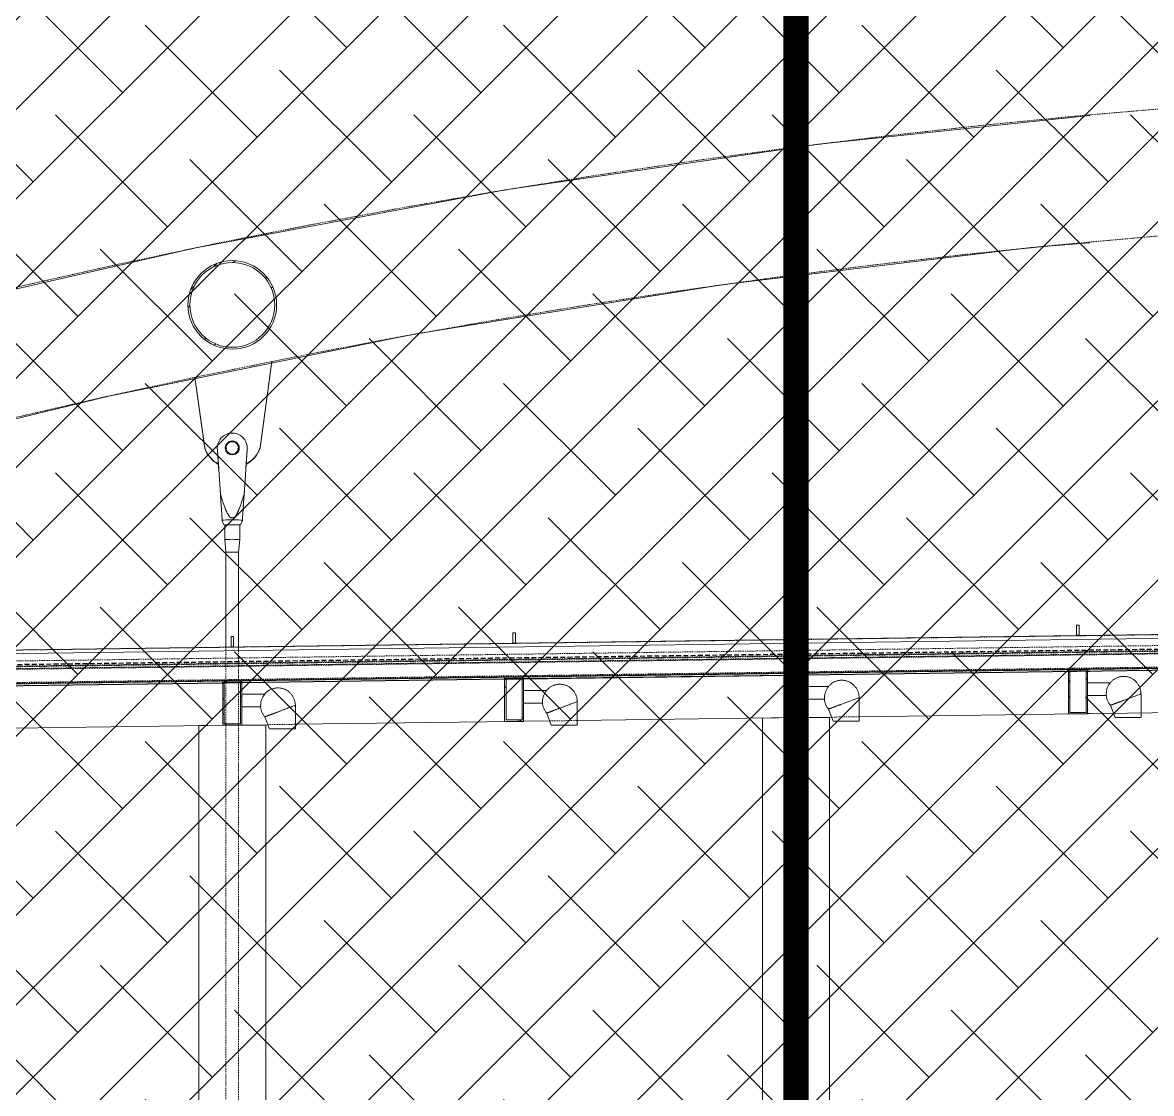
# Model space of a CAD drawing. Header units: millimetres. Extents: x 50357 to 985146, y 723188 to 1803594.
# Drawn here: x 887690 to 896601, y 822591 to 831049 of the extents above; entities that cross this region are included whole.
import ezdxf

# ---------------------------------------------------------------- set-up
doc = ezdxf.new("R2010")
doc.units = ezdxf.units.MM
doc.header["$LTSCALE"] = 3
doc.header["$MEASUREMENT"] = 0
doc.linetypes.add('DASHED', pattern=[19.05, 12.7, -6.35])
doc.linetypes.add('Member Hidden', pattern=[4.5, 2.5, -2])
for name, color, linetype, lineweight, true_color in [('-Surrender Hatch in Pink', 7, 'Continuous', 40, 0xffc2c2), ('-Surrender line', 7, 'Continuous', 40, 0xff7575), ('A-GENM', 7, 'Continuous', 13, 0x6e6e6e), ('ADS280__', 7, 'Continuous', 13, 0x6e6e6e), ('ADS280_B', 7, 'Member Hidden', 13, 0x6e6e6e), ('ADS280_BSteel', 7, 'Continuous', 13, 0x6e6e6e), ('ADS280_H', 7, 'Member Hidden', 13, 0x6e6e6e), ('ADS280_S', 7, 'Continuous', 13, 0x6e6e6e), ('E-ELEC-EQPM', 7, 'Continuous', 13, 0x6e6e6e)]:
    doc.layers.add(name, color=color, linetype=linetype, lineweight=lineweight, true_color=true_color)
doc.layers.add('00-TITLEBOX', color=7, linetype='Continuous')
doc.layers.add('_PARCEL BOUNDARY', color=10, linetype='DASHED')
doc.layers.add('Hatch (CARR)', color=8, linetype='Continuous', lineweight=35)
pattern_1 = [(45, (162427.4, 13871), (-251.4472, 251.4472), []), (45, (162427.4, 14252), (-251.4472, 251.4472), [])]

# ---------------------------------------------------------------- blocks, each defined once
blk = doc.blocks.new('Hanger Joint - Hanger Joint-3601744-SEC A')
at = {"layer": 'A-GENM'}
for p, q in [((114525.5, 29049), (114617.8, 29729.4)), ((114617.8, 29726.9), (114525.5, 29046.1)), ((114011.4, 29604.7), (114088.1, 29044.2)), ((114088.1, 29041.4), (114011.5, 29601.5)), ((114525.5, 29046.1), (114525.5, 29049)), ((114088.1, 29044.2), (114088.1, 29041.4))]:
    blk.add_line(p, q, dxfattribs=at)
for centre, start_param, end_param in [((114306, 29120.3), 5.20966, 5.968692), ((114306, 29120.3), 3.477995, 4.215764), ((114306, 29117.5), 3.477995, 4.216713), ((114306, 29117.5), 5.208699, 5.968692)]:
    blk.add_ellipse(centre, major_axis=(230.8, 0), ratio=0.999376, start_param=start_param, end_param=end_param, dxfattribs=at)
blk = doc.blocks.new('Hanger Node - Hanger Node-559540-SEC A')
at = {"layer": 'A-GENM'}
for p, q in [((114188, 29044.2), (114188, 29042.7)), ((114188, 29039.5), (114188, 29038)), ((114189.1, 29028.2), (114212.7, 28679.6)), ((114189.1, 29026.6), (114189.1, 29027.4)), ((114189.1, 29026.6), (114198.5, 28888.6)), ((114251, 29044.5), (114251, 29044.3)), ((114261, 29043.9), (114261, 29038.4)), ((114351, 29038.4), (114351, 29043.9)), ((114361, 29044.3), (114361, 29044.5)), ((114399.3, 28679.6), (114422.9, 29028.2)), ((114413.6, 28888.6), (114422.9, 29026.6)), ((114422.9, 29026.6), (114422.9, 29027.4)), ((114424, 29042.7), (114424, 29044.2)), ((114424, 29038), (114424, 29039.5)), ((114212.7, 28673.4), (114196.3, 28915.8)), ((114198.6, 28882.9), (114196.4, 28915.8)), ((114199.1, 28876.4), (114198.6, 28882.9)), ((114415.8, 28916.1), (114399.3, 28673.4)), ((114413.4, 28882.9), (114412.9, 28876.4)), ((114415.7, 28916), (114413.4, 28882.9)), ((114227.2, 28462.3), (114242.7, 28435.5)), ((114246, 28435.5), (114246, 28320.6)), ((114366, 28320.6), (114366, 28435.5)), ((114369.3, 28435.5), (114384.9, 28462.3)), ((114246, 28320.6), (114256, 28220.7)), ((114356, 28220.7), (114366, 28320.6))]:
    blk.add_line(p, q, dxfattribs=at)
at = {"layer": 'A-GENM', "flags": 128}
for points in [[(114198.5, 28888.6), (114199, 28879.4), (114199.3, 28875.2), (114199.3, 28875)], [(114412.8, 28875), (114412.8, 28875.2), (114413, 28879.4), (114413.6, 28888.6)]]:
    blk.add_lwpolyline(points, dxfattribs=at)
at = {"layer": 'A-GENM'}
for centre, major_axis, ratio, start_param, end_param in [((114306, 29044.2), (118, 0), 0.999376, 6.146423, 9.56154), ((114306, 29042.7), (118, 0), 0.999376, 3.034418, 3.129873), ((114306, 29044.5), (55, 0), 0.999376, 1.570796, 4.712389), ((114306, 29044.6), (48.9, 0), 0.999376, 1.570796, 4.712389), ((114306, 29044.5), (55, 0), 0.999376, 4.712389, 7.853982), ((114306, 29044.6), (48.9, 0), 0.999376, 4.712389, 7.853982), ((114306, 29042.7), (118, 0), 0.999376, 0.011719, 0.107174), ((114306, 29042.7), (118, 0), 0.999376, 3.136836, 3.278355), ((114306, 29044.3), (55, 0), 0.999376, 3.363617, 4.712389), ((114306, 29044.3), (55, 0), 0.999376, 4.712389, 6.061161), ((114306, 29042.7), (118, 0), 0.999376, 6.146423, 6.287942), ((114306, 28473), (85, 0), 0.035329, 0.359433, 2.782159), ((114306, 28435.5), (-63.3, 0), 0.035329, 3.141593, 6.283185), ((114306, 28435.5), (63.3, 0), 0.035329, 3.162004, 3.452016), ((114306, 28435.5), (60, 0), 0.035329, 0, 3.141593), ((114306, 28435.5), (63.3, 0), 0.035329, 5.972094, 6.262774), ((114306, 28320.6), (60, 0), 0.035329, 0, 3.141593), ((114306, 28220.6), (50, 0), 0.035329, 2.636276, 2.692794), ((114306, 28220.6), (50, 0), 0.035329, 2.195803, 2.243995), ((114306, 28220.6), (50, 0), 0.035329, 2.105774, 2.115282), ((114306, 28220.6), (50, 0), 0.035329, 1.762845, 1.835824), ((114306, 28220.6), (50, 0), 0.035329, 1.305769, 1.378747), ((114306, 28220.6), (50, 0), 0.035329, 1.026311, 1.035818), ((114306, 28220.6), (50, 0), 0.035329, 0.897598, 0.938094), ((114306, 28220.6), (50, 0), 0.035329, 0.448799, 0.505317)]:
    blk.add_ellipse(centre, major_axis=major_axis, ratio=ratio, start_param=start_param, end_param=end_param, dxfattribs=at)
for points, knots in [([(114212.7, 28679.6), (114215.4, 28670.3), (114221, 28651.8), (114229.6, 28624.2), (114237.3, 28601.3), (114243.8, 28583), (114248.1, 28571.7), (114251.7, 28562.8), (114254.4, 28556.1), (114256.8, 28550.5), (114258.8, 28546.1), (114260.3, 28542.8), (114261.9, 28539.5), (114263.9, 28535.2), (114266.6, 28529.7), (114269.4, 28524.3), (114271.5, 28520.7), (114272.8, 28518.7), (114273.8, 28517.2), (114274.8, 28515.7), (114276.2, 28513.6), (114277.9, 28510.9), (114280.1, 28507.7), (114283.1, 28503.5), (114286.3, 28499.7), (114289.3, 28497.1), (114291.2, 28495.9), (114292.6, 28495.1), (114294, 28494.5), (114296.1, 28493.8), (114298.9, 28493), (114302.4, 28492.5), (114306.1, 28492.4), (114309.7, 28492.6), (114313.2, 28493.1), (114316, 28493.8), (114318.1, 28494.5), (114319.6, 28495.2), (114321, 28495.9), (114322.8, 28497.2), (114325.8, 28499.7), (114329, 28503.5), (114332, 28507.7), (114334.1, 28510.9), (114335.9, 28513.6), (114337.2, 28515.7), (114338.2, 28517.2), (114339.2, 28518.7), (114340.5, 28520.7), (114342.7, 28524.3), (114345.5, 28529.7), (114348.1, 28535.2), (114350.2, 28539.5), (114351.7, 28542.8), (114353.3, 28546.1), (114355.2, 28550.5), (114357.6, 28556.1), (114360.3, 28562.8), (114363.9, 28571.8), (114368.2, 28583.1), (114374.7, 28601.3), (114382.4, 28624.1), (114391.1, 28651.9), (114396.6, 28670.4), (114399.3, 28679.6)], [0, 0, 0, 0, 0.066667, 0.133333, 0.2, 0.233333, 0.266667, 0.283333, 0.3, 0.316667, 0.325, 0.333333, 0.341667, 0.35, 0.366667, 0.383333, 0.391667, 0.395833, 0.4, 0.404167, 0.408333, 0.416667, 0.425, 0.433333, 0.45, 0.458333, 0.4625, 0.466667, 0.470833, 0.475, 0.483333, 0.491667, 0.5, 0.508333, 0.516667, 0.525, 0.529167, 0.533333, 0.5375, 0.541667, 0.55, 0.566667, 0.575, 0.583333, 0.591667, 0.595833, 0.6, 0.604167, 0.608333, 0.616667, 0.633333, 0.65, 0.658333, 0.666667, 0.675, 0.683333, 0.7, 0.716667, 0.733333, 0.766667, 0.8, 0.866667, 0.933333, 1, 1, 1, 1]), ([(114226.5, 28474), (114226, 28480.7), (114225.1, 28494.1), (114223.8, 28514.4), (114222.4, 28534.9), (114221, 28555.4), (114219.7, 28576.1), (114217.8, 28603.6), (114215.5, 28638), (114213.7, 28665.6), (114212.7, 28679.4)], [0, 0, 0, 0, 0.1, 0.2, 0.3, 0.4, 0.5, 0.6, 0.8, 0.9989244, 0.9989244, 0.9989244, 0.9989244]), ([(114212.7, 28673.4), (114213.6, 28659.8), (114215.5, 28632.6), (114217.8, 28598.7), (114219.7, 28571.7), (114221, 28551.5), (114222.4, 28531.3), (114223.8, 28511.3), (114225.1, 28491.5), (114226, 28478.4), (114226.5, 28471.9)], [0, 0, 0, 0, 0.2, 0.4, 0.5, 0.6, 0.7, 0.8, 0.9, 1, 1, 1, 1]), ([(114399.3, 28679.4), (114398.4, 28665.6), (114396.5, 28638), (114394.2, 28603.6), (114392.4, 28576.1), (114391, 28555.4), (114389.6, 28534.9), (114388.3, 28514.4), (114386.9, 28494.1), (114386, 28480.7), (114385.6, 28474)], [0.0010757, 0.0010757, 0.0010757, 0.0010757, 0.2, 0.4, 0.5, 0.6, 0.7, 0.8, 0.9, 1, 1, 1, 1]), ([(114385.6, 28471.9), (114386, 28478.4), (114386.9, 28491.5), (114388.3, 28511.3), (114389.6, 28531.3), (114391, 28551.5), (114392.4, 28571.7), (114394.2, 28598.7), (114396.6, 28632.6), (114398.4, 28659.8), (114399.3, 28673.4)], [0, 0, 0, 0, 0.1, 0.2, 0.3, 0.4, 0.5, 0.6, 0.8, 1, 1, 1, 1]), ([(114227.2, 28462.3), (114227.2, 28462.4), (114227.2, 28462.8), (114227.1, 28464), (114227, 28465.5), (114226.9, 28467), (114226.8, 28469.4), (114226.6, 28471.8), (114226.5, 28474)], [0, 0, 0, 0, 0.166667, 0.333333, 0.5, 0.583333, 0.666667, 1, 1, 1, 1]), ([(114226.5, 28471.9), (114226.6, 28469.9), (114226.8, 28467.8), (114226.9, 28465.7), (114227, 28464.4), (114227.1, 28463.7), (114227.1, 28463.3)], [0, 0, 0, 0, 0.3333333, 0.4166667, 0.5, 0.6666667, 0.6666667, 0.6666667, 0.6666667]), ([(114385.6, 28474), (114385.4, 28471.8), (114385.3, 28469.4), (114385.1, 28467), (114385, 28465.5), (114384.9, 28464), (114384.9, 28462.8), (114384.8, 28462.4), (114384.8, 28462.3)], [0, 0, 0, 0, 0.333333, 0.416667, 0.5, 0.666667, 0.833333, 1, 1, 1, 1]), ([(114384.9, 28463.3), (114385, 28463.7), (114385, 28464.4), (114385.1, 28465.7), (114385.3, 28467.8), (114385.4, 28469.9), (114385.6, 28471.9)], [0.3333333, 0.3333333, 0.3333333, 0.3333333, 0.5, 0.5833333, 0.6666667, 1, 1, 1, 1])]:
    blk.add_open_spline(points, degree=3, knots=knots, dxfattribs=at)
blk = doc.blocks.new('Downlight Group - Downlight Group-V29-SEC A')
at = {"layer": 'E-ELEC-EQPM'}
for p, q in [((112091, 27524.8), (112071, 27524.8)), ((112071, 27513.8), (112071, 27524.8)), ((112071, 27444.8), (112071, 27513.8)), ((112091, 27444.8), (112071, 27444.8)), ((112091, 27524.8), (112091, 27513.8)), ((112091, 27513.8), (112091, 27444.8)), ((112156, 26969.9), (112156, 27069.9)), ((112156, 27069.9), (112336.7, 27069.9)), ((112156, 26969.9), (112305.6, 26969.9)), ((112579, 26982.4), (112579, 26795.9)), ((112338, 26891.9), (112374, 26795.9))]:
    blk.add_line(p, q, dxfattribs=at)
at = {"layer": 'E-ELEC-EQPM', "flags": 128}
for points in [[(112335.5, 27069.9), (112339, 27074), (112342.8, 27078), (112346.7, 27081.9), (112350.8, 27085.6), (112355, 27089.2), (112359.3, 27092.6), (112363.8, 27095.8), (112368.4, 27098.8), (112373.1, 27101.6), (112377.9, 27104.2), (112382.8, 27106.7), (112387.9, 27108.9), (112393, 27111), (112398.1, 27112.8), (112403.4, 27114.5), (112408.7, 27115.9), (112414.1, 27117.1), (112419.5, 27118.1), (112424.9, 27118.8), (112430.4, 27119.4), (112435.9, 27119.7), (112441.4, 27119.9), (112446.9, 27119.7), (112452.4, 27119.4), (112457.8, 27118.9), (112463.3, 27118.1), (112468.7, 27117.1), (112474.1, 27115.9), (112479.4, 27114.5), (112484.6, 27112.9), (112489.8, 27111.1), (112494.9, 27109.1), (112500, 27106.8), (112504.9, 27104.4), (112509.7, 27101.7), (112514.4, 27098.9), (112519, 27095.9), (112523.5, 27092.7), (112527.9, 27089.4), (112532.1, 27085.8), (112536.2, 27082.1), (112540.1, 27078.2), (112543.8, 27074.2), (112547.4, 27070.1), (112550.8, 27065.8), (112554.1, 27061.3), (112557.2, 27056.8), (112560, 27052.1), (112562.7, 27047.3), (112565.2, 27042.4), (112567.5, 27037.4), (112569.6, 27032.3), (112571.5, 27027.1), (112573.2, 27021.9), (112574.7, 27016.6), (112576, 27011.3), (112577, 27005.9), (112577.8, 27000.4), (112578.4, 26995), (112578.8, 26989.5), (112579, 26984), (112579, 26982.4)], [(112338, 26891.9), (112334.4, 26896.1), (112331.1, 26900.4), (112327.9, 26904.9), (112324.9, 26909.5), (112322.1, 26914.3), (112319.4, 26919.1), (112317, 26924), (112314.8, 26929), (112312.7, 26934.2), (112310.9, 26939.3), (112309.3, 26944.6), (112307.9, 26949.9), (112306.7, 26955.3), (112305.7, 26960.7), (112305, 26966.1), (112304.6, 26969.9)]]:
    blk.add_lwpolyline(points, dxfattribs=at)
at = {"layer": 'E-ELEC-EQPM'}
blk.add_arc((112441.5, 26982.4), 136.5, 140.1454, 180, dxfattribs=at)
for centre, major_axis, start_param, end_param in [((112476.5, 26795.9), (-102.5, 0), 4.712389, 6.457718), ((112476.5, 26795.8), (-102.5, 0), 6.108652, 6.457718), ((112476.5, 26795.9), (-102.5, 0), 2.96706, 4.712389), ((112476.5, 26795.8), (102.5, 0), 6.108652, 6.457718)]:
    blk.add_ellipse(centre, major_axis=major_axis, ratio=0.000008, start_param=start_param, end_param=end_param, dxfattribs=at)
blk.add_open_spline([(112305.6, 26969.9), (112305.4, 26972.2), (112305.1, 26976.7), (112305, 26980.6), (112305, 26982.4)], degree=3, dxfattribs=at)
for points, knots in [([(112450.6, 26934.1), (112445.5, 26932.3), (112438, 26929.5), (112428.2, 26925.7), (112420.9, 26923), (112413.8, 26920.4), (112406.9, 26917.7), (112400.2, 26915.2), (112394.4, 26913.1), (112389.5, 26911.2), (112385.4, 26909.7), (112381.5, 26908.2), (112377.7, 26906.8), (112374, 26905.4), (112369.3, 26903.7), (112364.9, 26902), (112360.9, 26900.5), (112358, 26899.4), (112355.3, 26898.4), (112352.8, 26897.4), (112350.5, 26896.5), (112347.6, 26895.5), (112344.5, 26894.3), (112341.6, 26893.2), (112339.5, 26892.5), (112338.3, 26892), (112338, 26891.9), (112338, 26891.9)], [-1, -1, -1, -1, -0.916667, -0.875, -0.833333, -0.791667, -0.75, -0.708333, -0.666667, -0.638889, -0.611111, -0.583333, -0.555556, -0.527778, -0.5, -0.444444, -0.416667, -0.388889, -0.361111, -0.333333, -0.305556, -0.277778, -0.222222, -0.166667, -0.111111, -0.055556, 0, 0, 0, 0]), ([(112579, 26982.4), (112579, 26982.3), (112576.8, 26981.5), (112567.5, 26978), (112552.6, 26972.4), (112529, 26963.6), (112501.1, 26953.1), (112472.5, 26942.4), (112457.9, 26936.8), (112450.6, 26934.1)], [-1, -1, -1, -1, -0.861111, -0.722222, -0.583333, -0.444444, -0.222222, -0.111111, 0, 0, 0, 0])]:
    blk.add_open_spline(points, degree=3, knots=knots, dxfattribs=at)
blk = doc.blocks.new('Downlight Group - Downlight Group-2491324-SEC A')
at = {"layer": 'E-ELEC-EQPM'}
for p, q in [((93408.8, 27557.2), (93388.8, 27557.2)), ((93388.8, 27546.2), (93388.8, 27557.2)), ((93388.8, 27477.2), (93388.8, 27546.2)), ((93408.8, 27557.2), (93408.8, 27546.2)), ((93408.8, 27546.2), (93408.8, 27477.2)), ((93408.8, 27477.2), (93388.8, 27477.2)), ((93473.8, 27002.2), (93473.8, 27102.2)), ((93473.8, 27102.2), (93654.4, 27102.2)), ((93473.8, 27002.2), (93623.3, 27002.2)), ((93896.8, 27014.7), (93896.8, 26828.2)), ((93691.8, 26828.2), (93655.7, 26924.3)), ((93794.3, 26828.2), (93693.3, 26828.2)), ((93895.2, 26828.2), (93794.3, 26828.2))]:
    blk.add_line(p, q, dxfattribs=at)
at = {"layer": 'E-ELEC-EQPM', "flags": 128}
for points in [[(93653.2, 27102.2), (93656.8, 27106.4), (93660.5, 27110.4), (93664.4, 27114.3), (93668.5, 27118), (93672.7, 27121.6), (93677, 27124.9), (93681.5, 27128.1), (93686.1, 27131.2), (93690.8, 27134), (93695.6, 27136.6), (93700.6, 27139.1), (93705.6, 27141.3), (93710.7, 27143.4), (93715.9, 27145.2), (93721.1, 27146.8), (93726.4, 27148.3), (93731.8, 27149.5), (93737.2, 27150.5), (93742.7, 27151.2), (93748.1, 27151.8), (93753.6, 27152.1), (93759.1, 27152.2), (93764.6, 27152.1), (93770.1, 27151.8), (93775.6, 27151.3), (93781, 27150.5), (93786.4, 27149.5), (93791.8, 27148.3), (93797.1, 27146.9), (93802.4, 27145.3), (93807.6, 27143.5), (93812.7, 27141.4), (93817.7, 27139.2), (93822.6, 27136.8), (93827.5, 27134.1), (93832.2, 27131.3), (93836.8, 27128.3), (93841.3, 27125.1), (93845.6, 27121.7), (93849.8, 27118.2), (93853.9, 27114.5), (93857.8, 27110.6), (93861.5, 27106.6), (93865.1, 27102.5), (93868.6, 27098.1), (93871.8, 27093.7), (93874.9, 27089.1), (93877.8, 27084.5), (93880.5, 27079.7), (93883, 27074.8), (93885.3, 27069.8), (93887.4, 27064.7), (93889.3, 27059.5), (93890.9, 27054.3), (93892.4, 27049), (93893.7, 27043.6), (93894.7, 27038.2), (93895.6, 27032.8), (93896.2, 27027.3), (93896.6, 27021.9), (93896.7, 27016.4), (93896.8, 27014.7)], [(93655.7, 26924.3), (93652.2, 26928.5), (93648.8, 26932.8), (93645.6, 26937.3), (93642.6, 26941.9), (93639.8, 26946.6), (93637.2, 26951.5), (93634.7, 26956.4), (93632.5, 26961.4), (93630.5, 26966.5), (93628.7, 26971.7), (93627, 26977), (93625.6, 26982.3), (93624.4, 26987.7), (93623.5, 26993.1), (93622.7, 26998.5), (93622.3, 27002.2)]]:
    blk.add_lwpolyline(points, dxfattribs=at)
at = {"layer": 'E-ELEC-EQPM'}
blk.add_arc((93759.3, 27014.7), 136.5, 140.1454, 180, dxfattribs=at)
blk.add_open_spline([(93623.3, 27002.2), (93623.1, 27004.6), (93622.8, 27009.1), (93622.7, 27013), (93622.7, 27014.7)], degree=3, dxfattribs=at)
for points, knots in [([(93896.8, 27014.7), (93896.7, 27014.7), (93894.5, 27013.9), (93885.2, 27010.4), (93870.4, 27004.8), (93846.7, 26996), (93818.8, 26985.5), (93790.2, 26974.7), (93775.6, 26969.2), (93768.3, 26966.5)], [-1, -1, -1, -1, -0.861111, -0.722222, -0.583333, -0.444444, -0.222222, -0.111111, 0, 0, 0, 0]), ([(93768.3, 26966.5), (93763.3, 26964.7), (93755.8, 26961.8), (93745.9, 26958.1), (93738.7, 26955.4), (93731.6, 26952.7), (93724.6, 26950.1), (93717.9, 26947.6), (93712.1, 26945.4), (93707.2, 26943.6), (93703.2, 26942.1), (93699.2, 26940.6), (93695.4, 26939.2), (93691.8, 26937.8), (93687, 26936), (93682.7, 26934.4), (93678.6, 26932.8), (93675.7, 26931.8), (93673, 26930.8), (93670.5, 26929.8), (93668.2, 26928.9), (93665.3, 26927.9), (93662.2, 26926.7), (93659.4, 26925.6), (93657.2, 26924.9), (93656, 26924.3), (93655.7, 26924.2), (93655.7, 26924.3)], [-1, -1, -1, -1, -0.916667, -0.875, -0.833333, -0.791667, -0.75, -0.708333, -0.666667, -0.638889, -0.611111, -0.583333, -0.555556, -0.527778, -0.5, -0.444444, -0.416667, -0.388889, -0.361111, -0.333333, -0.305556, -0.277778, -0.222222, -0.166667, -0.111111, -0.055556, 0, 0, 0, 0])]:
    blk.add_open_spline(points, degree=3, knots=knots, dxfattribs=at)
blk = doc.blocks.new('Downlight Group - Downlight Group-V30-SEC A')
at = {"layer": 'E-ELEC-EQPM'}
for p, q in [((120991, 27644.9), (120971, 27644.9)), ((120971, 27633.8), (120971, 27644.9)), ((120971, 27564.9), (120971, 27633.8)), ((120991, 27644.9), (120991, 27633.8)), ((120991, 27633.8), (120991, 27564.9)), ((120991, 27564.9), (120971, 27564.9)), ((121056, 27089.9), (121056, 27189.9)), ((121056, 27189.9), (121075.7, 27189.9)), ((121056, 27089.9), (121075.7, 27089.9))]:
    blk.add_line(p, q, dxfattribs=at)
blk = doc.blocks.new('Built Up Member - S2_BUILT-UP BOX D530xB400xTF30xTW30 THK-3576171-SEC A')
at = {"layer": 'ADS280_B', "linetype": 'Continuous'}
for p, q in [((127391.4, 27031.4), (119252.8, 26921.7)), ((118754.1, 26915), (117027.8, 26891.7)), ((119037.7, 26918.8), (118831, 26916)), ((121075.7, 26946.3), (121056, 26946)), ((114304.1, 26855), (112577.8, 26831.7)), ((114587.7, 26858.8), (114381, 26856)), ((116529.1, 26885), (114802.8, 26861.7)), ((116812.7, 26888.8), (116606, 26886))]:
    blk.add_line(p, q, dxfattribs=at)
at = {"layer": 'ADS280_H'}
for p, q in [((118831, 26916), (118761.5, 26915)), ((119252.7, 26921.7), (119037.7, 26918.8)), ((121056, 26946), (120986.5, 26945)), ((114381, 26856), (114311.5, 26855)), ((114802.7, 26861.7), (114587.7, 26858.8)), ((116606, 26886), (116536.5, 26885)), ((117027.7, 26891.7), (116812.7, 26888.8))]:
    blk.add_line(p, q, dxfattribs=at)
blk = doc.blocks.new('Built Up Member - S6_BUILT-UP BOX D350xB150xTF11xTW11 THK-3509497-SEC A')
at = {"layer": 'ADS280_H', "linetype": 'Continuous'}
h = blk.add_hatch(dxfattribs=at)
h.set_pattern_fill('FP_1', color=256, style=0, pattern_type=2)
h.set_pattern_definition(pattern_1)
h.paths.add_polyline_path([(121056, 26945), (121056, 27295), (120906, 27295), (120906, 26945)], flags=0)
h.paths.add_polyline_path([(121045, 26956), (120917, 26956), (120917, 27284), (121045, 27284), (121045, 27070.5)], flags=0)
at = {"layer": 'ADS280_S'}
for p, q in [((121056, 27295), (120906, 27295)), ((120906, 27295), (120906, 26945)), ((120917, 27284), (121045, 27284)), ((120917, 26956), (120917, 27284)), ((121045, 27284), (121045, 26956)), ((121056, 27189.9), (121056, 27295)), ((121056, 26945), (121056, 27089.9)), ((120906, 26945), (121056, 26945)), ((121045, 26956), (120917, 26956))]:
    blk.add_line(p, q, dxfattribs=at)
blk = doc.blocks.new('Built Up Member - S6_BUILT-UP BOX D350xB150xTF11xTW11 THK-V13-SEC A')
at = {"layer": 'ADS280_H', "linetype": 'Continuous'}
h = blk.add_hatch(dxfattribs=at)
h.set_pattern_fill('FP_1', color=256, style=0, pattern_type=2)
h.set_pattern_definition(pattern_1)
h.paths.add_polyline_path([(118681, 26915), (118831, 26915), (118831, 27265), (118681, 27265), (118681, 27070.5)], flags=0)
h.paths.add_polyline_path([(118692, 26926), (118692, 27254), (118820, 27254), (118820, 26926)], flags=0)
at = {"layer": 'ADS280_S'}
for p, q in [((118831, 27265), (118681, 27265)), ((118681, 27265), (118681, 26915)), ((118692, 27254), (118820, 27254)), ((118692, 26926), (118692, 27254)), ((118820, 27254), (118820, 26926)), ((118831, 27159.9), (118831, 27265)), ((118831, 26915), (118831, 27059.9)), ((118681, 26915), (118831, 26915)), ((118820, 26926), (118692, 26926))]:
    blk.add_line(p, q, dxfattribs=at)
blk = doc.blocks.new('Built Up Member - S6_BUILT-UP BOX D350xB150xTF11xTW11 THK-V14-SEC A')
at = {"layer": 'ADS280_H', "linetype": 'Continuous'}
h = blk.add_hatch(dxfattribs=at)
h.set_pattern_fill('FP_1', color=256, style=0, pattern_type=2)
h.set_pattern_definition(pattern_1)
h.paths.add_polyline_path([(116606, 26885), (116606, 27235), (116456, 27235), (116456, 26885)], flags=0)
h.paths.add_polyline_path([(116467, 26896), (116467, 27224), (116595, 27224), (116595, 26896)], flags=0)
at = {"layer": 'ADS280_S'}
for p, q in [((116606, 27235), (116456, 27235)), ((116456, 27235), (116456, 26885)), ((116467, 27224), (116595, 27224)), ((116467, 26896), (116467, 27224)), ((116595, 27224), (116595, 26896)), ((116606, 27129.9), (116606, 27235)), ((116606, 26885), (116606, 27029.9)), ((116456, 26885), (116606, 26885)), ((116595, 26896), (116467, 26896))]:
    blk.add_line(p, q, dxfattribs=at)
blk = doc.blocks.new('Built Up Member - S6_BUILT-UP BOX D350xB150xTF11xTW11 THK-V15-SEC A')
at = {"layer": 'ADS280_H', "linetype": 'Continuous'}
h = blk.add_hatch(dxfattribs=at)
h.set_pattern_fill('FP_1', color=256, style=0, pattern_type=2)
h.set_pattern_definition(pattern_1)
h.paths.add_polyline_path([(114277, 26855), (114381, 26855), (114381, 27205), (114231, 27205), (114231, 26855)], flags=0)
h.paths.add_polyline_path([(114370, 26866), (114242, 26866), (114242, 27194), (114370, 27194), (114370, 27070.5)], flags=0)
at = {"layer": 'ADS280_S'}
for p, q in [((114381, 27205), (114231, 27205)), ((114231, 27205), (114231, 26855)), ((114242, 27194), (114370, 27194)), ((114242, 26866), (114242, 27194)), ((114370, 27194), (114370, 26866)), ((114381, 27099.8), (114381, 27205)), ((114381, 26855), (114381, 26999.8)), ((114231, 26855), (114381, 26855)), ((114370, 26866), (114242, 26866))]:
    blk.add_line(p, q, dxfattribs=at)
blk = doc.blocks.new('Hanger Rod M100 - Vertical Rod-3810661-SEC A')
at = {"layer": 'ADS280_B', "linetype": 'Continuous'}
for p, q in [((114256, 28220.6), (114256, 27471.8)), ((114356, 27473.2), (114356, 28220.6))]:
    blk.add_line(p, q, dxfattribs=at)
for major_axis, start_param, end_param in [((-50, 0), 5.851159, 6.283185), ((50, 0), 2.250496, 2.617994), ((50, 0), 1.832596, 2.195093), ((50, 0), 1.378162, 1.763431), ((50, 0), 0.937825, 1.308997), ((50, 0), 0.523599, 0.891097), ((50, 0), 0, 0.40772)]:
    blk.add_ellipse((114306, 28220.6), major_axis=major_axis, ratio=0.035329, start_param=start_param, end_param=end_param, dxfattribs=at)
at = {"layer": 'ADS280_H'}
for p, q in [((114256, 27471.8), (114256, 22543.8)), ((114356, 22543.8), (114356, 27473.1))]:
    blk.add_line(p, q, dxfattribs=at)
for centre, start_param, end_param in [((114306, 28220.6), 2.617994, 2.628731), ((114306, 28220.6), 0.512861, 0.523599), ((114306, 28220.6), 0.408715, 0.433607), ((114306, 22543.8), 0, 3.141593), ((114306, 22543.8), 3.141593, 6.283185)]:
    blk.add_ellipse(centre, major_axis=(50, 0), ratio=0.035329, start_param=start_param, end_param=end_param, dxfattribs=at)
blk = doc.blocks.new('Circular Hollow Sections - A1_CHS Ø 1000x25 THK-5164246-SEC A')
at = {"layer": 'ADS280_B', "linetype": 'Continuous', "flags": 128}
for points in [[(121075.7, 31669.5), (118936.9, 31444.1), (116463.3, 31082.8), (114006.1, 30623), (111569.3, 30065.2), (109156.7, 29410.5), (106772.3, 28659.8), (105321.1, 28138.2)], [(106090, 27361.8), (106241.5, 27418.7), (108576.8, 28191.7), (110941.1, 28870.6), (113330.6, 29454.4), (115741.6, 29942.2), (118170.2, 30333.2), (120612.4, 30626.8), (121075.7, 30663.8)]]:
    blk.add_lwpolyline(points, dxfattribs=at)

msp = doc.modelspace()

# ---------------------------------------------------------------- hatches: boundary and pattern name
at = {"layer": 'ADS280_BSteel'}
h = msp.add_hatch(dxfattribs=at)
h.set_pattern_fill('FP_1', color=256, style=0, pattern_type=2)
h.set_pattern_definition([(45, (937466.83, 812515.94), (-251.4472, 251.4472), []), (45, (937466.83, 812896.94), (-251.4472, 251.4472), [])])
h.paths.add_polyline_path([(889316.4722, 828470.7403), (889377.7492, 828470.7403), (889441.2373, 828482.6082), (889501.4637, 828505.9401), (889556.3774, 828539.9412), (889604.1084, 828583.4537), (889643.0312, 828634.996), (889671.8205, 828692.8126), (889689.4958, 828754.9349), (889695.4552, 828819.2472), (889689.4958, 828883.5596), (889671.8205, 828945.6818), (889643.0312, 829003.4985), (889604.1084, 829055.0407), (889556.3774, 829098.5533), (889501.4637, 829132.5544), (889441.2373, 829155.8862), (889377.7492, 829167.7542), (889313.1613, 829167.7542), (889249.6732, 829155.8862), (889189.4468, 829132.5544), (889134.5331, 829098.5533), (889086.8021, 829055.0407), (889047.8792, 829003.4985), (889019.09, 828945.6818), (889001.4147, 828883.5596), (888995.4552, 828819.2472), (889001.4147, 828754.9349), (889019.09, 828692.8126), (889047.8792, 828634.996), (889086.8021, 828583.4537), (889134.5331, 828539.9412), (889189.4468, 828505.9401), (889249.6732, 828482.6082), (889313.1613, 828470.7403)], flags=0)
h.paths.add_polyline_path([(889314.5453, 828485.6763), (889253.7781, 828497.0356), (889196.1329, 828519.3675), (889143.5726, 828551.9115), (889097.8873, 828593.5592), (889060.6325, 828642.8924), (889033.077, 828698.2313), (889016.1593, 828757.6911), (889010.4552, 828819.2472), (889016.1593, 828880.8033), (889033.077, 828940.2632), (889060.6325, 828995.602), (889097.8873, 829044.9353), (889143.5726, 829086.583), (889196.1329, 829119.1269), (889253.7781, 829141.4588), (889316.4722, 829152.8182), (889376.3651, 829152.8182), (889437.1323, 829141.4588), (889494.7776, 829119.1269), (889547.3378, 829086.583), (889593.0232, 829044.9353), (889630.278, 828995.602), (889657.8334, 828940.2632), (889674.7512, 828880.8033), (889680.4552, 828819.2472), (889674.7512, 828757.6911), (889657.8334, 828698.2313), (889629.6767, 828642.0962), (889593.0232, 828593.5592), (889547.3378, 828551.9115), (889494.7776, 828519.3675), (889437.1323, 828497.0356), (889376.3651, 828485.6763), (889316.4722, 828485.6763)], flags=0)
at = {"layer": 'Hatch (CARR)'}
h = msp.add_hatch(dxfattribs=at)
h.set_pattern_fill('ANSI38', color=256, scale=4000)
edge = h.paths.add_edge_path()
edge.add_arc((901797.5377, 767882.7787), 65692.9869, 89.447631451, 111.454694143)
edge.add_line((877769.3162, 829023.7069), (843903.652, 829356.155))
edge.add_line((843903.652, 829356.155), (843838.7661, 822738.7897))
edge.add_line((843838.7661, 822738.7897), (855789.2784, 822621.4755))
edge.add_line((855789.2784, 822621.4755), (861630.5158, 818523.1211))
edge.add_line((861630.5158, 818523.1211), (861630.4904, 817844.936))
edge.add_line((861630.4904, 817844.936), (860370.6117, 817844.936))
edge.add_line((860370.6117, 817844.936), (856170.6117, 815594.936))
edge.add_line((856170.6117, 815594.936), (854950.6117, 815594.936))
edge.add_line((854950.6117, 815594.936), (854390.6117, 815294.936))
edge.add_line((854390.6117, 815294.936), (844469.3201, 815294.936))
edge.add_line((844469.3201, 815294.936), (844469.3201, 810194.936))
edge.add_line((844469.3201, 810194.936), (868430.8636, 810194.936))
edge.add_line((868430.8636, 810194.936), (868430.8636, 812102.6672))
edge.add_line((868430.8636, 812102.6672), (875730.6511, 815683.6405))
edge.add_line((875730.6511, 815683.6405), (902430.851, 815683.6405))
edge.add_line((902430.851, 815683.6405), (902430.851, 833572.7128))

# ---------------------------------------------------------------- linework, layer by layer
at = {"layer": '-Surrender Hatch in Pink', "const_width": 0.5}
msp.add_lwpolyline([(843838.7661, 837401.5296), (871370.0782, 837401.5296), (871995.0782, 835684.3562), (873245.0782, 839118.703), (873870.0782, 837401.5296), (893795.4554, 837401.5296), (893795.4554, 833086.5762, 0.063169195), (877769.3162, 829023.7069), (843903.652, 829356.155), (843838.7661, 822738.7897)], format="xyb", dxfattribs=at)
at = {"layer": '-Surrender line', "linetype": 'DASHED', "const_width": 100}
msp.add_lwpolyline([(893795.4554, 837401.5296), (893795.4554, 804340.6069)], dxfattribs=at)
at = {"layer": '00-TITLEBOX'}
msp.add_lwpolyline([(902430.851, 833572.7128, 0.096320151), (877769.3162, 829023.7069), (843903.652, 829356.155), (843838.7661, 822738.7897), (855789.2784, 822621.4755), (861630.5158, 818523.1211), (861630.4904, 817844.936), (860370.6117, 817844.936), (856170.6117, 815594.936), (854950.6117, 815594.936), (854390.6117, 815294.936), (844469.3201, 815294.936), (844469.3201, 810194.936), (868430.8636, 810194.936), (868430.8636, 812102.6672), (875730.6511, 815683.6405), (902430.851, 815683.6405)], format="xyb", close=True, dxfattribs=at)
msp.add_arc((901797.5377, 767882.7787), 65692.9869, 89.447631451, 111.454694143, dxfattribs=at)
at = {"layer": '_PARCEL BOUNDARY', "ltscale": 0.2, "const_width": 200}
msp.add_lwpolyline([(893795.4554, 837401.5296), (893795.4551, 803340.6069)], dxfattribs=at)
at = {"layer": 'ADS280__'}
for p, q in [((902430.851, 826013.3562), (893870.4552, 825897.5504)), ((893870.4552, 825894.5504), (902430.851, 826010.3562)), ((896115.1648, 825927.917), (896095.4552, 825927.6504)), ((896095.4552, 825924.6504), (896115.1648, 825924.917)), ((889270.4552, 825835.3212), (887195.4552, 825807.2504)), ((887195.4552, 825804.2504), (889270.4552, 825832.3212)), ((889409.4552, 825837.2016), (889281.4552, 825835.47)), ((889281.4552, 825832.47), (889409.4552, 825834.2016)), ((891495.4552, 825865.4212), (889420.4552, 825837.3504)), ((889420.4552, 825834.3504), (891495.4552, 825862.4212)), ((891634.4552, 825867.3016), (891506.4552, 825865.57)), ((891506.4552, 825862.57), (891634.4552, 825864.3016)), ((893720.4552, 825895.5212), (891645.4552, 825867.4504)), ((891645.4552, 825864.4504), (893720.4552, 825892.5212)), ((893859.4552, 825897.4016), (893731.4552, 825895.67)), ((893731.4552, 825892.67), (893859.4552, 825894.4016))]:
    msp.add_line(p, q, dxfattribs=at)
at = {"layer": 'ADS280_BSteel'}
for p, q in [((902430.851, 826012.3454), (893870.4552, 825896.9243)), ((896115.1648, 825927.1901), (896095.4552, 825926.9243)), ((889270.4552, 825834.9019), (887195.4552, 825806.9243)), ((889409.4552, 825836.776), (889281.4552, 825835.0502)), ((891495.4552, 825864.9019), (889420.4552, 825836.9243)), ((891634.4552, 825866.776), (891506.4552, 825865.0502)), ((893720.4552, 825894.9019), (891645.4552, 825866.9243)), ((893859.4552, 825896.776), (893731.4552, 825895.0502)), ((889340.5605, 825499.8459), (889080.4552, 825496.3388)), ((889080.4552, 820513.736), (889080.4552, 825496.3388)), ((889340.5605, 825499.8459), (889610.4552, 825499.8459)), ((889610.4552, 825499.8459), (889610.4552, 820513.736)), ((893791.2535, 825559.8552), (893530.4552, 825556.3388)), ((893530.4552, 820513.736), (893530.4552, 825556.3388)), ((893791.2535, 825559.8552), (894060.4552, 825559.8552)), ((894060.4552, 820513.736), (894060.4552, 825559.8552))]:
    msp.add_line(p, q, dxfattribs=at)
at = {"layer": 'ADS280_BSteel', "linetype": 'Member Hidden', "flags": 128}
for points in [[(901450.2924, 830575.8961), (900678.7814, 830567.1985), (899907.4365, 830548.9775), (899136.3753, 830521.2358), (898365.7154, 830483.9777), (897595.5741, 830437.2089), (896826.0688, 830380.9364), (896057.3168, 830315.1689), (895289.4353, 830239.9164), (894522.5413, 830155.1903), (893756.7517, 830061.0036), (892992.1831, 829957.3705), (892228.9521, 829844.307), (891467.1749, 829721.8303), (890706.9678, 829589.9589), (889948.4465, 829448.713), (889191.7267, 829298.1142), (888436.9236, 829138.1853), (887684.1523, 828968.9508), (886933.5275, 828790.4365), (886185.1636, 828602.6694), (885439.1747, 828405.6784), (884695.6744, 828199.4933), (883954.7761, 827984.1456), (883216.5927, 827759.6681), (882481.2366, 827526.0951), (881748.8199, 827283.4621), (881019.4543, 827031.8061), (880293.2509, 826771.1655), (879570.3203, 826501.5799), (878850.7729, 826223.0906), (878134.7181, 825935.7398), (877422.2651, 825639.5714), (876713.5225, 825334.6305), (876008.5984, 825020.9637), (875307.6001, 824698.6186), (874610.6345, 824367.6445), (873917.8078, 824028.0917), (873229.2255, 823680.0121), (872544.9927, 823323.4586), (871865.2136, 822958.4857), (871189.9917, 822585.1488), (870519.4301, 822203.505), (869853.6308, 821813.6124), (869192.6954, 821415.5303), (868536.7245, 821009.3195), (867885.8182, 820595.0419), (867536.9911, 820368.0014)], [(868094.9135, 819537.7322), (868656.6375, 819901.5762), (869304.1455, 820309.6366), (869956.6816, 820709.6073), (870614.1447, 821101.4265), (871276.4329, 821485.0334), (871943.4436, 821860.3687), (872615.0737, 822227.3742), (873291.219, 822585.993), (873971.7748, 822936.1696), (874656.6358, 823277.8498), (875345.6959, 823610.9807), (876038.8483, 823935.5107), (876735.9857, 824251.3894), (877437.0001, 824558.5681), (878141.783, 824856.9991), (878850.2251, 825146.6361), (879562.2169, 825427.4344), (880277.648, 825699.3505), (880996.4075, 825962.3421), (881718.3843, 826216.3687), (882443.4664, 826461.3908), (883171.5416, 826697.3706), (883902.4971, 826924.2714), (884636.2197, 827142.0581), (885372.5958, 827350.6971), (886111.5113, 827550.1559), (886852.8518, 827740.4036), (887596.5025, 827921.411), (888342.3481, 828093.1498), (889090.2732, 828255.5935), (889840.162, 828408.7169), (890591.8983, 828552.4963), (891345.3656, 828686.9095), (892100.4473, 828811.9356), (892857.0265, 828927.5553), (893614.9859, 829033.7507), (894374.2082, 829130.5052), (895134.5758, 829217.804), (895895.9709, 829295.6335), (896658.2756, 829363.9817), (897421.3719, 829422.8379), (898185.1415, 829472.1931), (898949.4661, 829512.0396), (899714.2275, 829542.3712), (900479.3071, 829563.1833), (901244.5864, 829574.4726), (901455.3929, 829575.9091)]]:
    msp.add_lwpolyline(points, dxfattribs=at)
at = {"layer": 'ADS280_H'}
for p, q in [((880376.856, 825995.0244), (902430.851, 826292.3816)), ((902430.851, 826206.3923), (880368.4656, 825908.922)), ((902430.851, 826166.3683), (880369.5566, 825867.9316)), ((880369.6246, 825862.9321), (902430.851, 826161.3679)), ((880369.738, 825842.9303), (902430.851, 826141.366)), ((902430.851, 826145.3683), (880378.8379, 825848.0377)), ((902430.851, 826146.3665), (881130.381, 825858.2205)), ((880370.7575, 825738.9374), (902430.851, 826036.3769)), ((880371.2259, 825732.9404), (902430.851, 826031.356)), ((893798.5616, 825909.9856), (902430.851, 826026.376)), ((893828.4939, 825909.9856), (902430.851, 826026.3555)), ((896046.1689, 825939.9856), (902430.851, 826026.3555)), ((895956.4056, 825925.0495), (895945.5048, 825924.9025)), ((896095.4056, 825926.9237), (896084.5048, 825926.7767)), ((887123.5616, 825819.9856), (889341.2029, 825849.8863)), ((887175.469, 825819.9856), (889385.8095, 825849.8863)), ((889281.4056, 825835.0495), (889270.5048, 825834.9025)), ((889348.5616, 825849.9856), (891566.2029, 825879.8863)), ((889393.144, 825849.9856), (891603.4845, 825879.8863)), ((889420.4056, 825836.9237), (889409.5048, 825836.7767)), ((891506.4056, 825865.0495), (891495.5048, 825864.9025)), ((891573.5616, 825879.9856), (893791.2029, 825909.8863)), ((891610.8189, 825879.9856), (893821.1594, 825909.8863)), ((891645.4056, 825866.9237), (891634.5048, 825866.7767)), ((893731.4056, 825895.0495), (893720.5048, 825894.9025)), ((893870.4056, 825896.9237), (893859.5048, 825896.7767))]:
    msp.add_line(p, q, dxfattribs=at)
at = {"layer": 'ADS280_H', "linetype": 'DASHED', "lineweight": 25}
for p, q in [((902430.851, 826176.3682), (880445.4555, 825879.936)), ((895956.4056, 825925.7693), (895945.5048, 825925.6219)), ((895945.5048, 825922.6219), (895956.4056, 825922.7693)), ((896095.4056, 825927.6497), (896084.5048, 825927.5023)), ((896084.5048, 825924.5023), (896095.4056, 825924.6497)), ((889281.4056, 825835.4693), (889270.5048, 825835.3219)), ((889270.5048, 825832.3219), (889281.4056, 825832.4693)), ((889420.4056, 825837.3497), (889409.5048, 825837.2023)), ((889409.5048, 825834.2023), (889420.4056, 825834.3497)), ((891506.4056, 825865.5693), (891495.5048, 825865.4219)), ((891495.5048, 825862.4219), (891506.4056, 825862.5693)), ((891645.4056, 825867.4497), (891634.5048, 825867.3023)), ((891634.5048, 825864.3023), (891645.4056, 825864.4497)), ((893731.4056, 825895.6693), (893720.5048, 825895.5219)), ((893720.5048, 825892.5219), (893731.4056, 825892.6693)), ((893870.4056, 825897.5497), (893859.5048, 825897.4023)), ((893859.5048, 825894.4023), (893870.4056, 825894.5497))]:
    msp.add_line(p, q, dxfattribs=at)
at = {"layer": 'ADS280_S'}
for p, q in [((902430.851, 826293.868), (880445.4734, 825997.436)), ((880445.4734, 825967.436), (902430.851, 826263.868))]:
    msp.add_line(p, q, dxfattribs=at)
for radius in [350, 335]:
    msp.add_circle((889345.4552, 828819.2472), radius, dxfattribs=at)

# ---------------------------------------------------------------- block references
at = {"layer": 'A-GENM'}
for name in ['Hanger Joint - Hanger Joint-3601744-SEC A', 'Hanger Node - Hanger Node-559540-SEC A']:
    msp.add_blockref(name, (775039.4296, 798644.936), dxfattribs=at)
at = {"layer": 'ADS280_BSteel', "linetype": 'Member Hidden'}
for name in ['Circular Hollow Sections - A1_CHS Ø 1000x25 THK-5164246-SEC A', 'Hanger Rod M100 - Vertical Rod-3810661-SEC A', 'Built Up Member - S6_BUILT-UP BOX D350xB150xTF11xTW11 THK-3509497-SEC A', 'Built Up Member - S2_BUILT-UP BOX D530xB400xTF30xTW30 THK-3576171-SEC A', 'Built Up Member - S6_BUILT-UP BOX D350xB150xTF11xTW11 THK-V15-SEC A', 'Built Up Member - S6_BUILT-UP BOX D350xB150xTF11xTW11 THK-V14-SEC A', 'Built Up Member - S6_BUILT-UP BOX D350xB150xTF11xTW11 THK-V13-SEC A']:
    msp.add_blockref(name, (775039.4296, 798644.936), dxfattribs=at)
at = {"layer": 'E-ELEC-EQPM'}
for name, p in [('Downlight Group - Downlight Group-2491324-SEC A', (802621.7029, 798732.5805)), ('Downlight Group - Downlight Group-V30-SEC A', (775039.4296, 798644.936)), ('Downlight Group - Downlight Group-2491324-SEC A', (800396.7029, 798702.5603))]:
    msp.add_blockref(name, p, dxfattribs=at)
at = {"layer": 'E-ELEC-EQPM', "extrusion": (0, -1.19036e-06, 1)}
msp.add_blockref('Downlight Group - Downlight Group-V29-SEC A', (777264.4296, 798674.1339, -0.9507), dxfattribs=at)
at = {"layer": 'E-ELEC-EQPM', "extrusion": (0, -2.38072e-06, 1)}
msp.add_blockref('Downlight Group - Downlight Group-V29-SEC A', (779489.4296, 798703.3853, -1.9013), dxfattribs=at)

doc.saveas('drawing.dxf')
